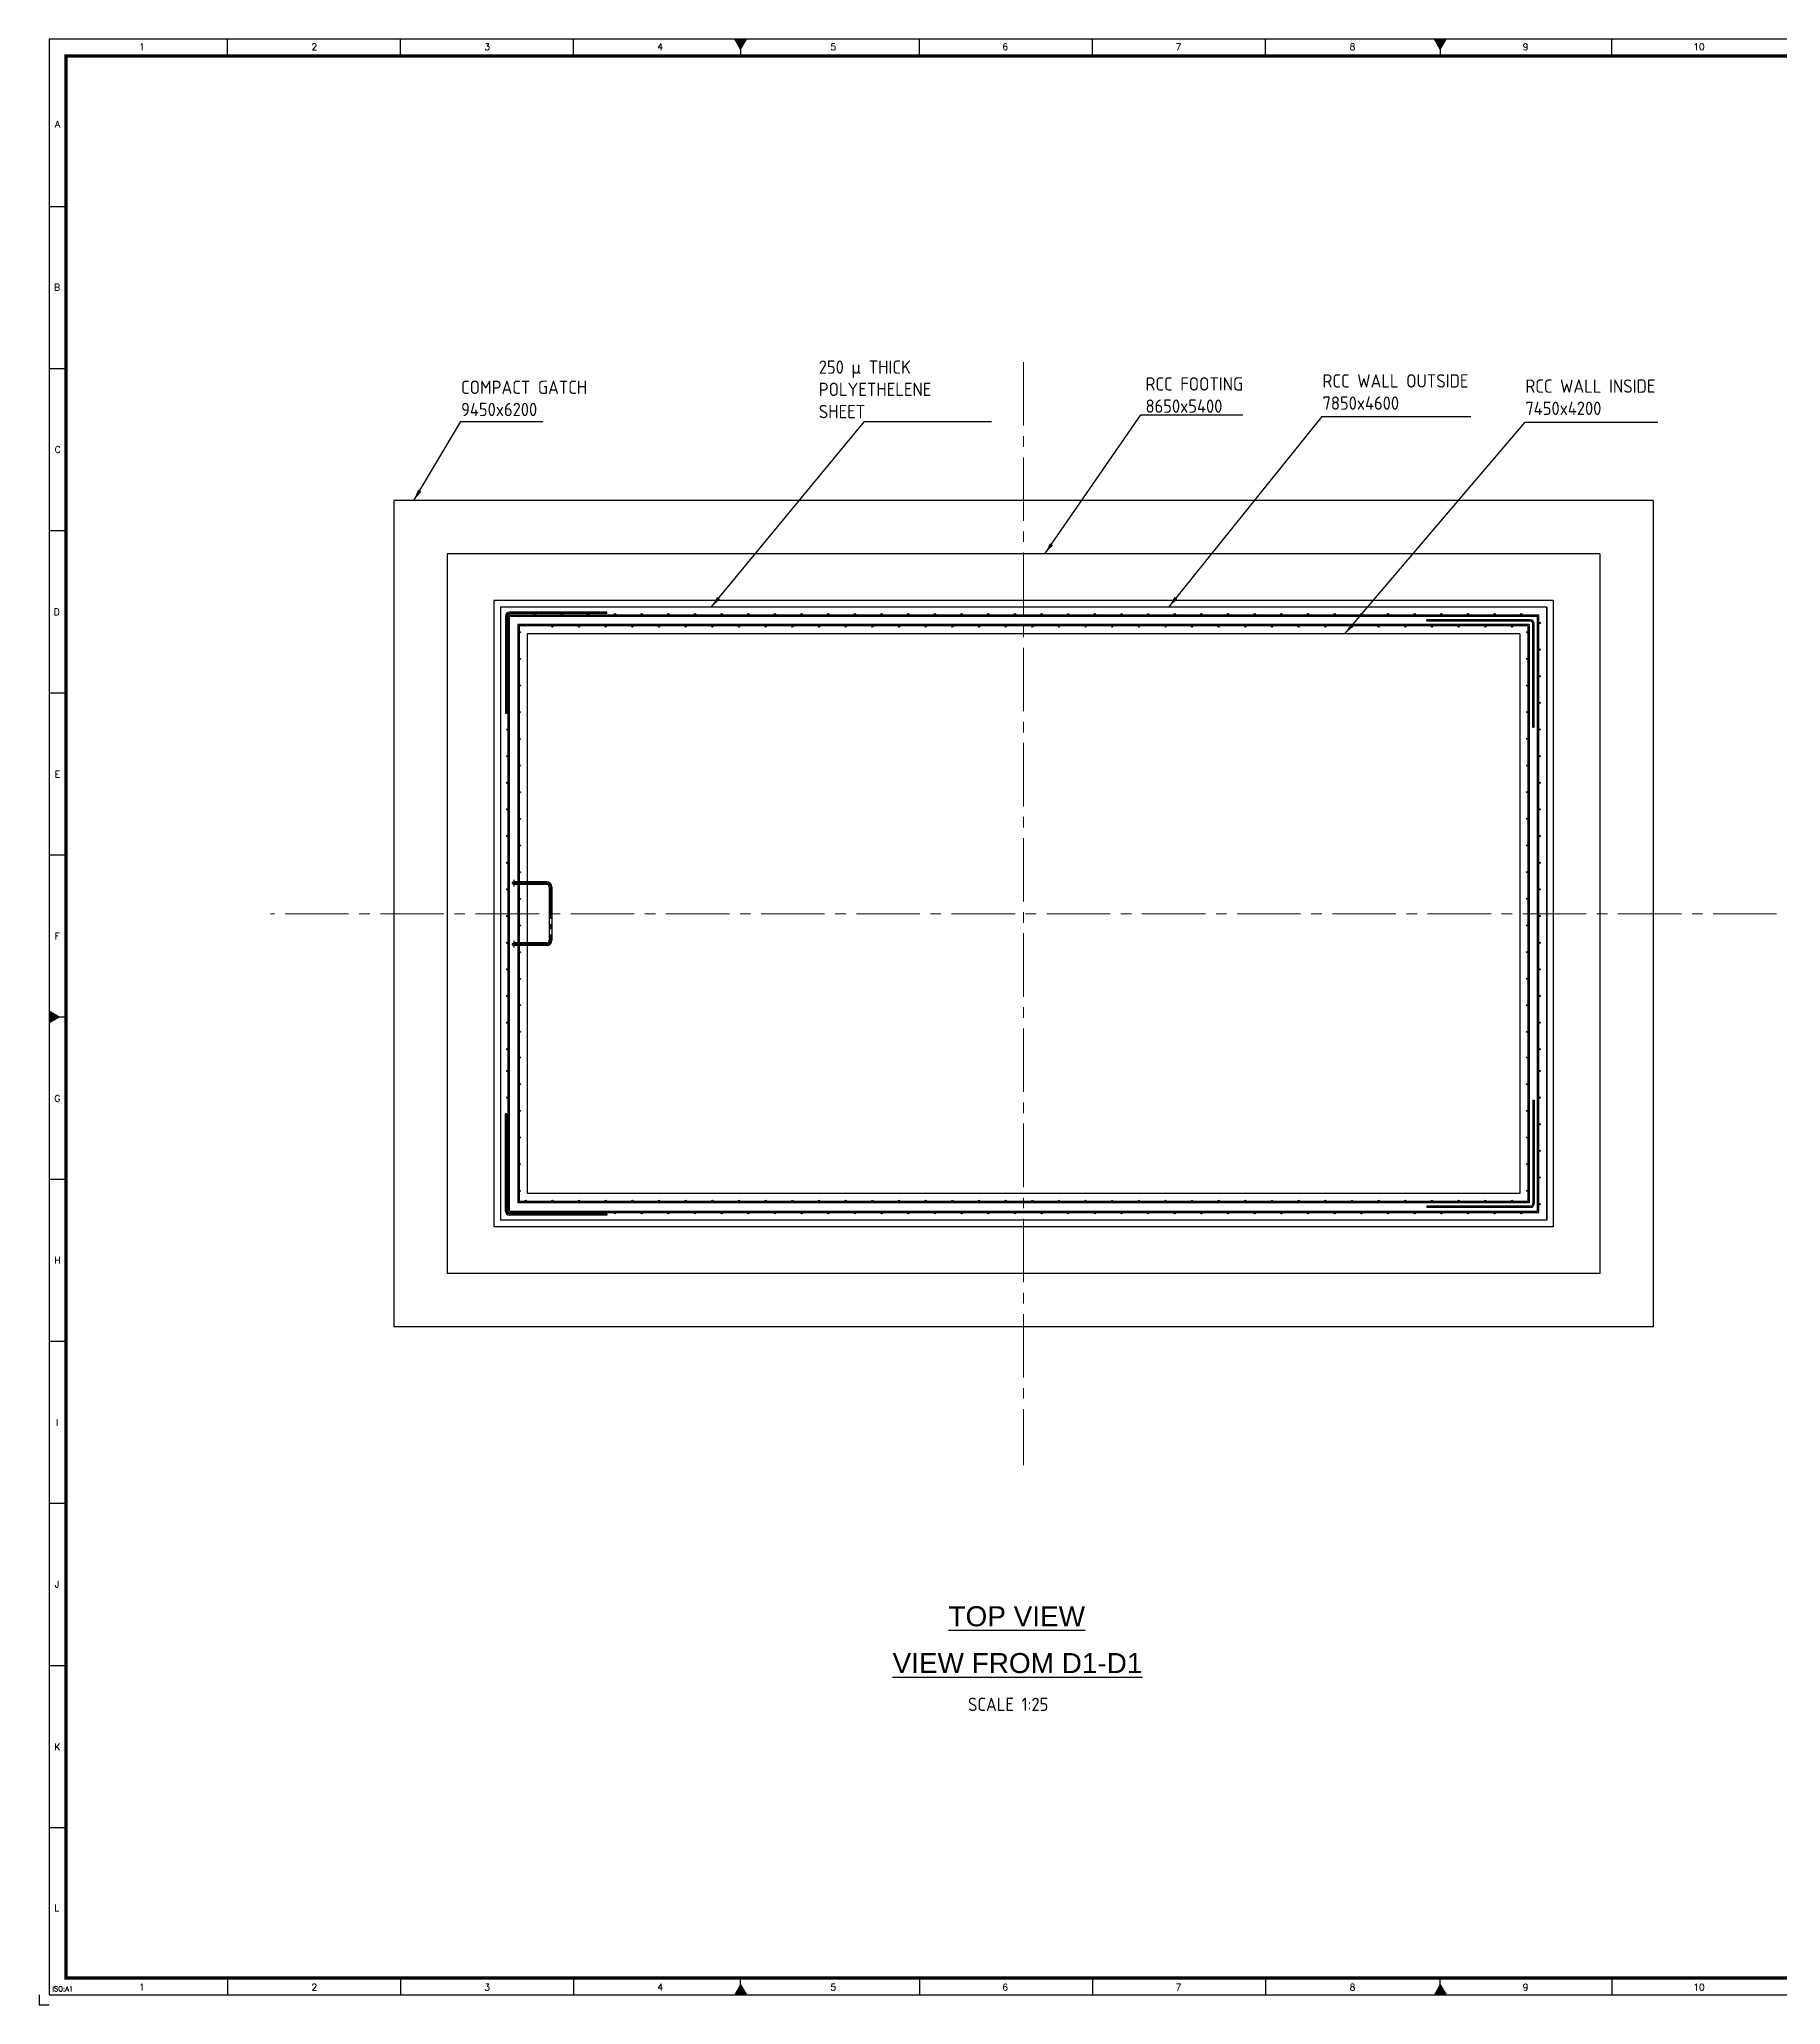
# Model space of a CAD drawing. Header units: millimetres. Extents: x -1055 to 11244, y -20673 to 2560.
# Drawn here: x 3034 to 3557, y 0 to 590 of the extents above; entities that cross this region are included whole.
import ezdxf
from ezdxf.enums import TextEntityAlignment as Align

# ---------------------------------------------------------------- set-up
doc = ezdxf.new("R2010")
doc.units = ezdxf.units.MM
doc.linetypes.add('CENTER2', pattern=[28.575, 19.05, -3.175, 3.175, -3.175])
doc.linetypes.add('DASHED2', pattern=[9.525, 6.35, -3.175])
doc.layers.add('BORDER', color=6, linetype='Continuous')
doc.styles.add('ACISOTS', font='isocp.shx')
doc.styles.add('ROMANS', font='romans.shx', dxfattribs={"width": 0.8})
doc.styles.get("Standard").update_dxf_attribs({"font": 'arial.ttf'})
doc.dimstyles.new('ISO-25', dxfattribs={"dimtxt": 4, "dimasz": 3.5, "dimexe": 1.5, "dimexo": 1.5, "dimgap": 1.5, "dimtad": 1, "dimtxsty": 'Standard', "dimcen": 0, "dimadec": 0, "dimazin": 0, "dimtfac": 1, "dimtmove": 0, "dimatfit": 3, "dimfxl": 1, "dimarcsym": 0})

# ---------------------------------------------------------------- blocks, each defined once
blk = doc.blocks.new('A1B')
at = {"layer": 'BORDER', "color": 1}
for p, q in [((56.44, 585), (56.44, 590)), ((56.44, 585), (56.44, 590)), ((108.38, 585), (108.38, 590)), ((108.38, 585), (108.38, 590)), ((160.31, 585), (160.31, 590)), ((160.31, 585), (160.31, 590)), ((264.19, 585), (264.19, 590)), ((316.12, 585), (316.12, 590)), ((368.06, 585), (368.06, 590)), ((471.94, 585), (471.94, 590)), ((3, 539.83), (8, 539.83)), ((3, 491.17), (8, 491.17)), ((3, 442.5), (8, 442.5)), ((3, 393.84), (8, 393.84)), ((3, 345.17), (8, 345.17)), ((3, 247.84), (8, 247.84)), ((3, 199.17), (8, 199.17)), ((3, 150.51), (8, 150.51)), ((3, 101.84), (8, 101.84)), ((3, 53.17), (8, 53.17)), ((56.44, 8), (56.44, 3)), ((108.38, 8), (108.38, 3)), ((160.31, 8), (160.31, 3)), ((264.19, 8), (264.19, 3)), ((316.12, 8), (316.12, 3)), ((368.06, 8), (368.06, 3)), ((471.94, 8), (471.94, 3))]:
    blk.add_line(p, q, dxfattribs=at)
at = {"layer": 'BORDER'}
for p, q in [((210.5, 587), (208.77, 590)), ((210.5, 590), (210.5, 585)), ((210.5, 587), (212.23, 590)), ((420.5, 587), (418.77, 590)), ((420.5, 590), (420.5, 585)), ((420.5, 587), (422.23, 590)), ((210.5, 588), (210.5, 585)), ((210.5, 588), (210.5, 585)), ((420.5, 588), (420.5, 585)), ((6, 296.5), (3, 298.23)), ((8, 296.5), (3, 296.5)), ((6, 296.5), (3, 294.77)), ((210.5, 6), (208.77, 3)), ((210.5, 5), (210.5, 8)), ((210.5, 5), (210.5, 8)), ((210.5, 3), (210.5, 8)), ((210.5, 6), (212.23, 3)), ((420.5, 6), (418.77, 3)), ((420.5, 5), (420.5, 8)), ((420.5, 3), (420.5, 8)), ((420.5, 6), (422.23, 3))]:
    blk.add_line(p, q, dxfattribs=at)
blk.add_lwpolyline([(837, 3), (837, 590), (3, 590), (3, 3)], close=True, dxfattribs=at)
at = {"layer": 'BORDER', "const_width": 1}
blk.add_lwpolyline([(8, 8), (832, 8), (832, 585), (8, 585)], close=True, dxfattribs=at)
at = {"layer": 'BORDER', "color": 1}
blk.add_lwpolyline([(0, 3), (0, 0), (3, 0)], dxfattribs=at)
at = {"layer": 'BORDER'}
for points in [[(212.23, 590), (208.77, 590), (210.5, 587)], [(422.23, 590), (418.77, 590), (420.5, 587)], [(3, 298.23), (3, 294.77), (6, 296.5)], [(212.23, 3), (208.77, 3), (210.5, 6)], [(422.23, 3), (418.77, 3), (420.5, 6)]]:
    blk.add_solid(points, dxfattribs=at)
at = {"layer": 'BORDER', "color": 1, "style": 'ROMANS'}
for s, height, p in [('1', 2, (30.81, 586.75)), ('2', 2, (82.56, 586.75)), ('3', 2, (134.41, 586.75)), ('4', 2, (186.37, 586.75)), ('5', 2, (238.32, 586.75)), ('6', 2, (289.89, 586.75)), ('7', 2, (341.88, 586.75)), ('8', 2, (394.13, 586.75)), ('9', 2, (446.1, 586.75)), ('10', 2, (498.13, 586.75)), ('A', 2, (5.48, 563.52)), ('B', 2, (5.35, 514.55)), ('C', 2, (5.49, 465.84)), ('D', 2, (5.25, 417.17)), ('E', 2, (5.39, 368.4)), ('F', 2, (5.34, 319.81)), ('G', 2, (5.44, 271.07)), ('H', 2, (5.43, 222.46)), ('I', 2, (5.31, 173.82)), ('J', 2, (5.33, 125.23)), ('K', 2, (5.38, 76.36)), ('L', 2, (5.2, 28.07)), ('1', 2, (30.81, 4.25)), ('2', 2, (82.56, 4.25)), ('3', 2, (134.41, 4.25)), ('4', 2, (186.37, 4.25)), ('5', 2, (238.32, 4.25)), ('6', 2, (289.89, 4.25)), ('7', 2, (341.88, 4.25)), ('8', 2, (394.13, 4.25)), ('9', 2, (446.1, 4.25)), ('10', 2, (498.13, 4.25)), ('ISO:A1', 1.5, (7.03, 4))]:
    blk.add_text(s, height=height, dxfattribs=at).set_placement(p, align=Align.CENTER)

msp = doc.modelspace()

# ---------------------------------------------------------------- linework, layer by layer
at = {"color": 3, "linetype": 'CENTER2', "lineweight": 0}
for p, q in [((3329.720674, 493.080432), (3329.720674, 161.959902)), ((3555.767129, 327.520167), (3103.674218, 327.520167))]:
    msp.add_line(p, q, dxfattribs=at)
for p, q in [((3419.150889, 476.752694), (3464.020281, 476.752694)), ((3518.720674, 451.520167), (3140.720674, 451.520167)), ((3140.720674, 451.520167), (3140.720674, 203.520167)), ((3518.720674, 451.520167), (3518.720674, 203.520167)), ((3502.720674, 435.520167), (3156.720674, 435.520167)), ((3156.720674, 435.520167), (3156.720674, 219.520167)), ((3502.720674, 435.520167), (3502.720674, 219.520167)), ((3488.720674, 421.520167), (3170.720674, 421.520167)), ((3170.720674, 421.520167), (3170.720674, 233.520167)), ((3486.760674, 419.560167), (3172.680674, 419.560167)), ((3172.680674, 419.560167), (3172.680674, 235.480167)), ((3486.720674, 419.520167), (3172.720674, 419.520167)), ((3172.720674, 419.520167), (3172.720674, 235.520167)), ((3486.720674, 419.520167), (3486.720674, 235.520167)), ((3486.760674, 419.560167), (3486.760674, 235.480167)), ((3488.720674, 421.520167), (3488.720674, 233.520167)), ((3174.220674, 416.820167), (3174.220674, 387.620167)), ((3174.620674, 416.820167), (3174.620674, 387.620167)), ((3175.020674, 237.820167), (3175.020674, 417.220167)), ((3175.020674, 417.220167), (3484.420674, 417.220167)), ((3204.620674, 418.020167), (3175.420674, 418.020167)), ((3204.620674, 417.620167), (3175.420674, 417.620167)), ((3175.420674, 238.220167), (3175.420674, 416.820167)), ((3175.420674, 416.820167), (3484.020674, 416.820167)), ((3177.920674, 414.320167), (3177.920674, 240.720167)), ((3481.520674, 414.320167), (3177.920674, 414.320167)), ((3178.320674, 413.920167), (3178.320674, 241.120167)), ((3481.120674, 413.920167), (3178.320674, 413.920167)), ((3204.620674, 417.620167), (3204.620674, 418.020167)), ((3481.770674, 415.770167), (3450.720674, 415.770167)), ((3450.720674, 415.370167), (3450.720674, 415.770167)), ((3481.770674, 415.370167), (3450.720674, 415.370167)), ((3481.120674, 413.920167), (3481.120674, 241.120167)), ((3481.520674, 414.320167), (3481.520674, 240.720167)), ((3482.570674, 383.520167), (3482.570674, 414.570167)), ((3482.970674, 383.520167), (3482.970674, 414.570167)), ((3484.020674, 238.220167), (3484.020674, 416.820167)), ((3484.420674, 237.820167), (3484.420674, 417.220167)), ((3478.720674, 411.520167), (3180.720674, 411.520167)), ((3180.720674, 411.520167), (3180.720674, 243.520167)), ((3478.720674, 411.520167), (3478.720674, 243.520167)), ((3174.620674, 387.620167), (3174.220674, 387.620167)), ((3482.570674, 383.520167), (3482.970674, 383.520167)), ((3186.520674, 337.120167), (3180.720674, 337.120167)), ((3186.520674, 336.320167), (3180.720674, 336.320167)), ((3187.320674, 335.520167), (3187.320674, 319.520167)), ((3188.120674, 335.520167), (3188.120674, 319.520167)), ((3186.520674, 318.720167), (3180.720674, 318.720167)), ((3186.520674, 317.920167), (3180.720674, 317.920167)), ((3482.570674, 271.520167), (3482.570674, 240.470167)), ((3482.570674, 271.520167), (3482.970674, 271.520167)), ((3482.970674, 271.520167), (3482.970674, 240.470167)), ((3174.220674, 238.220167), (3174.220674, 267.420167)), ((3174.620674, 267.420167), (3174.220674, 267.420167)), ((3174.620674, 238.220167), (3174.620674, 267.420167)), ((3478.720674, 243.520167), (3180.720674, 243.520167)), ((3175.020674, 237.820167), (3484.420674, 237.820167)), ((3175.420674, 238.220167), (3484.020674, 238.220167)), ((3204.620674, 237.420167), (3175.420674, 237.420167)), ((3204.620674, 237.020167), (3175.420674, 237.020167)), ((3481.520674, 240.720167), (3177.920674, 240.720167)), ((3481.120674, 241.120167), (3178.320674, 241.120167)), ((3204.620674, 237.420167), (3204.620674, 237.020167)), ((3481.770674, 239.670167), (3450.720674, 239.670167)), ((3450.720674, 239.670167), (3450.720674, 239.270167)), ((3481.770674, 239.270167), (3450.720674, 239.270167)), ((3488.720674, 233.520167), (3170.720674, 233.520167)), ((3486.760674, 235.480167), (3172.680674, 235.480167)), ((3486.720674, 235.520167), (3172.720674, 235.520167)), ((3502.720674, 219.520167), (3156.720674, 219.520167)), ((3518.720674, 203.520167), (3140.720674, 203.520167))]:
    msp.add_line(p, q)
at = {"color": 3, "linetype": 'CENTER2', "ltscale": 0.5}
for p, q in [((3186.520674, 336.720167), (3175.720674, 336.720167)), ((3176.720674, 337.720167), (3176.720674, 335.720167)), ((3187.720674, 335.520167), (3187.720674, 319.520167)), ((3176.720674, 319.320167), (3176.720674, 317.320167)), ((3186.520674, 318.320167), (3175.720674, 318.320167))]:
    msp.add_line(p, q, dxfattribs=at)
at = {"color": 2, "linetype": 'DASHED2'}
for p, q in [((3180.720674, 337.120167), (3176.720674, 337.120167)), ((3180.720674, 336.320167), (3176.720674, 336.320167)), ((3180.720674, 318.720167), (3176.720674, 318.720167)), ((3180.720674, 317.920167), (3176.720674, 317.920167))]:
    msp.add_line(p, q, dxfattribs=at)
for centre in [(3174.820674, 414.807153), (3175.119141, 417.420167), (3183.119141, 417.420167), (3188.319141, 413.720167), (3191.119141, 417.420167), (3196.319141, 413.720167), (3199.119141, 417.420167), (3204.319141, 413.720167), (3207.119141, 417.420167), (3212.319141, 413.720167), (3215.119141, 417.420167), (3220.319141, 413.720167), (3223.119141, 417.420167), (3228.319141, 413.720167), (3231.119141, 417.420167), (3236.319141, 413.720167), (3239.119141, 417.420167), (3244.319141, 413.720167), (3247.119141, 417.420167), (3252.319141, 413.720167), (3255.119141, 417.420167), (3260.319141, 413.720167), (3263.119141, 417.420167), (3268.319141, 413.720167), (3271.119141, 417.420167), (3276.319141, 413.720167), (3279.119141, 417.420167), (3284.319141, 413.720167), (3287.119141, 417.420167), (3292.319141, 413.720167), (3295.119141, 417.420167), (3300.319141, 413.720167), (3303.119141, 417.420167), (3308.319141, 413.720167), (3311.119141, 417.420167), (3316.319141, 413.720167), (3319.119141, 417.420167), (3324.319141, 413.720167), (3327.119141, 417.420167), (3332.319141, 413.720167), (3335.119141, 417.420167), (3340.319141, 413.720167), (3343.119141, 417.420167), (3348.319141, 413.720167), (3351.119141, 417.420167), (3356.319141, 413.720167), (3359.119141, 417.420167), (3364.319141, 413.720167), (3367.119141, 417.420167), (3372.319141, 413.720167), (3375.119141, 417.420167), (3380.319141, 413.720167), (3383.119141, 417.420167), (3388.319141, 413.720167), (3391.119141, 417.420167), (3396.319141, 413.720167), (3399.119141, 417.420167), (3404.319141, 413.720167), (3407.119141, 417.420167), (3412.319141, 413.720167), (3415.119141, 417.420167), (3420.319141, 413.720167), (3423.119141, 417.420167), (3428.319141, 413.720167), (3431.119141, 417.420167), (3436.319141, 413.720167), (3439.119141, 417.420167), (3444.319141, 413.720167), (3447.119141, 417.420167), (3452.319141, 413.720167), (3455.119141, 417.420167), (3460.319141, 413.720167), (3463.119141, 417.420167), (3468.319141, 413.720167), (3471.119141, 417.420167), (3476.319141, 413.720167), (3479.119141, 417.420167), (3484.620674, 414.807153), (3178.520674, 412.007153), (3480.920674, 412.007153), (3174.820674, 406.807153), (3178.520674, 404.007153), (3480.920674, 404.007153), (3484.620674, 406.807153), (3174.820674, 398.807153), (3178.520674, 396.007153), (3480.920674, 396.007153), (3484.620674, 398.807153), (3174.820674, 390.807153), (3484.620674, 390.807153), (3178.520674, 388.007153), (3480.920674, 388.007153), (3174.820674, 382.807153), (3178.520674, 380.007153), (3480.920674, 380.007153), (3484.620674, 382.807153), (3174.820674, 374.807153), (3178.520674, 372.007153), (3480.920674, 372.007153), (3484.620674, 374.807153), (3174.820674, 366.807153), (3484.620674, 366.807153), (3178.520674, 364.007153), (3480.920674, 364.007153), (3174.820674, 358.807153), (3178.520674, 356.007153), (3480.920674, 356.007153), (3484.620674, 358.807153), (3174.820674, 350.807153), (3178.520674, 348.007153), (3480.920674, 348.007153), (3484.620674, 350.807153), (3174.820674, 342.807153), (3484.620674, 342.807153), (3178.520674, 340.007153), (3480.920674, 340.007153), (3174.820674, 334.807153), (3178.520674, 332.007153), (3480.920674, 332.007153), (3484.620674, 334.807153), (3174.820674, 326.807153), (3484.620674, 326.807153), (3174.820674, 318.807153), (3178.520674, 324.007153), (3480.920674, 324.007153), (3484.620674, 318.807153), (3178.520674, 316.007153), (3480.920674, 316.007153), (3174.820674, 310.807153), (3178.520674, 308.007153), (3480.920674, 308.007153), (3484.620674, 310.807153), (3174.820674, 302.807153), (3484.620674, 302.807153), (3174.820674, 294.807153), (3178.520674, 300.007153), (3480.920674, 300.007153), (3484.620674, 294.807153), (3178.520674, 292.007153), (3480.920674, 292.007153), (3174.820674, 286.807153), (3178.520674, 284.318635), (3480.920674, 284.318635), (3484.620674, 286.807153), (3174.820674, 280.318635), (3484.620674, 280.318635), (3174.820674, 272.318635), (3178.520674, 276.318635), (3480.920674, 276.318635), (3484.620674, 272.318635), (3178.520674, 268.318635), (3480.920674, 268.318635), (3174.820674, 264.318635), (3178.520674, 260.318635), (3480.920674, 260.318635), (3484.620674, 264.318635), (3174.820674, 256.318635), (3484.620674, 256.318635), (3174.820674, 248.318635), (3178.520674, 252.318635), (3480.920674, 252.318635), (3484.620674, 248.318635), (3178.520674, 244.318635), (3480.920674, 244.318635), (3174.820674, 240.318635), (3175.119141, 237.620167), (3180.319141, 241.320167), (3183.119141, 237.620167), (3188.319141, 241.320167), (3191.119141, 237.620167), (3196.319141, 241.320167), (3199.119141, 237.620167), (3204.319141, 241.320167), (3207.119141, 237.620167), (3212.319141, 241.320167), (3215.119141, 237.620167), (3220.319141, 241.320167), (3223.119141, 237.620167), (3228.319141, 241.320167), (3231.119141, 237.620167), (3236.319141, 241.320167), (3239.119141, 237.620167), (3244.319141, 241.320167), (3247.119141, 237.620167), (3252.319141, 241.320167), (3255.119141, 237.620167), (3260.319141, 241.320167), (3263.119141, 237.620167), (3268.319141, 241.320167), (3271.119141, 237.620167), (3276.319141, 241.320167), (3279.119141, 237.620167), (3284.319141, 241.320167), (3287.119141, 237.620167), (3292.319141, 241.320167), (3295.119141, 237.620167), (3300.319141, 241.320167), (3303.119141, 237.620167), (3308.319141, 241.320167), (3311.119141, 237.620167), (3316.319141, 241.320167), (3319.119141, 237.620167), (3324.319141, 241.320167), (3327.119141, 237.620167), (3332.319141, 241.320167), (3335.119141, 237.620167), (3340.319141, 241.320167), (3343.119141, 237.620167), (3348.319141, 241.320167), (3351.119141, 237.620167), (3356.319141, 241.320167), (3359.119141, 237.620167), (3364.319141, 241.320167), (3367.119141, 237.620167), (3372.319141, 241.320167), (3375.119141, 237.620167), (3380.319141, 241.320167), (3383.119141, 237.620167), (3388.319141, 241.320167), (3391.119141, 237.620167), (3396.319141, 241.320167), (3399.119141, 237.620167), (3404.319141, 241.320167), (3407.119141, 237.620167), (3412.319141, 241.320167), (3415.119141, 237.620167), (3420.319141, 241.320167), (3423.119141, 237.620167), (3428.319141, 241.320167), (3431.119141, 237.620167), (3436.319141, 241.320167), (3439.119141, 237.620167), (3444.319141, 241.320167), (3447.119141, 237.620167), (3452.319141, 241.320167), (3455.119141, 237.620167), (3460.319141, 241.320167), (3463.119141, 237.620167), (3468.319141, 241.320167), (3471.119141, 237.620167), (3476.319141, 241.320167), (3479.119141, 237.620167), (3484.620674, 240.318635)]:
    msp.add_circle(centre, 0.2)
for centre in [(3176.720674, 336.720167), (3176.720674, 318.320167)]:
    msp.add_circle(centre, 0.4, dxfattribs=at)
for centre, radius, start, end in [((3175.420674, 416.820167), 1.2, 90, 180), ((3175.420674, 416.820167), 0.8, 90, 180), ((3481.770674, 414.570167), 1.2, 0, 90), ((3481.770674, 414.570167), 0.8, 0, 90), ((3186.520674, 335.520167), 1.6, 0, 90), ((3186.520674, 335.520167), 0.8, 0, 90), ((3186.520674, 319.520167), 0.8, 270, 0), ((3186.520674, 319.520167), 1.6, 270, 0), ((3175.420674, 238.220167), 1.2, 180, 270), ((3175.420674, 238.220167), 0.8, 180, 270), ((3481.770674, 240.470167), 0.8, 270, 0), ((3481.770674, 240.470167), 1.2, 270, 0)]:
    msp.add_arc(centre, radius, start, end)
at = {"color": 3, "linetype": 'CENTER2', "ltscale": 0.5}
for centre, start, end in [((3186.520674, 335.520167), 0, 90), ((3186.520674, 319.520167), 270, 0)]:
    msp.add_arc(centre, 1.2, start, end, dxfattribs=at)

# ---------------------------------------------------------------- block references
msp.add_blockref('A1B', (3034.305202, 0))

# ---------------------------------------------------------------- texts
at = {"color": 130}
for s, p in [('%%UTOP VIEW', (3307.201118, 116.599162)), ('%%UVIEW FROM D1-D1', (3290.412319, 102.560579))]:
    msp.add_text(s, height=6, dxfattribs=at).set_placement(p, align=Align.MIDDLE_LEFT)
at = {"char_height": 4, "style": 'ACISOTS'}
for s, insert, attachment_point in [('\\pxql;250 µ THICK \\PPOLYETHELENE\\PSHEET', (3285.158655, 484.915654), 5), ('COMPACT GATCH\\P9450x6200', (3160.893993, 482.210218), 4), ('RCC FOOTING\\P8650x5400', (3366.330439, 483.215927), 4), ('RCC WALL OUTSIDE\\P7850x4600', (3419.456041, 484.12379), 4), ('RCC WALL INSIDE\\P7450x4200', (3480.34427, 482.554129), 4), ('SCALE 1:25', (3325.09606, 90.153291), 5)]:
    msp.add_mtext(s, dxfattribs=dict(at, insert=insert, attachment_point=attachment_point))

# ---------------------------------------------------------------- leaders
for points in [[(3146.682298, 451.520167), (3160.78914, 475.29943), (3185.416797, 475.29943)], [(3235.952337, 419.520167), (3282.01918, 475.29943), (3320.082444, 475.29943)], [(3336.118744, 435.520167), (3364.923514, 477.264517), (3395.55151, 477.264517)], [(3373.284346, 419.560167), (3419.351189, 476.752694), (3464.020281, 476.752694)], [(3426.132575, 411.520167), (3480.239418, 475.03784), (3520.069441, 475.03784)]]:
    msp.add_leader(points, dimstyle='ISO-25', override={"dimgap": 1.5, "dimtad": 0})

doc.saveas('drawing.dxf')
